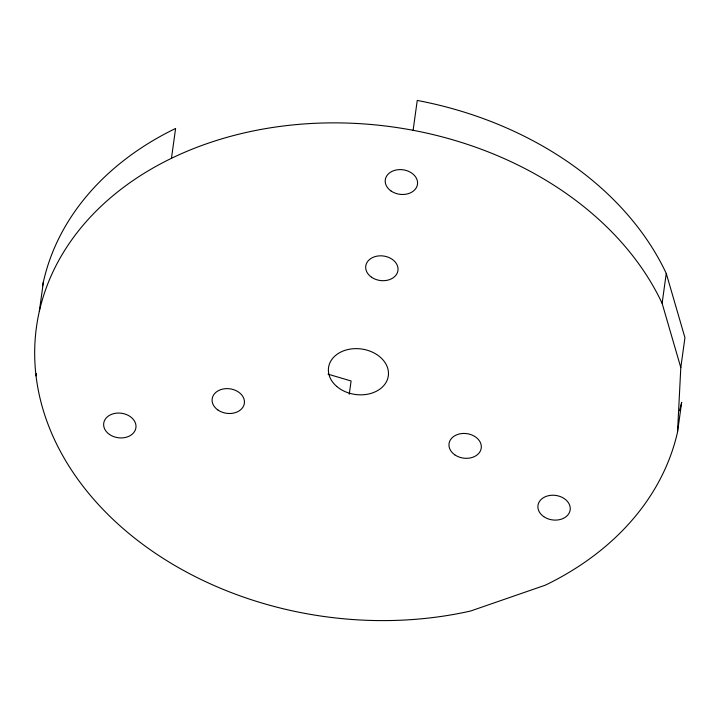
<?xml version="1.0" encoding="UTF-8"?>
<svg xmlns="http://www.w3.org/2000/svg" width="721" height="721" viewBox="0 0 721 721"><rect width="100%" height="100%" fill="white"/><g stroke="black" fill="none" stroke-linecap="round" stroke-linejoin="round"><path stroke-width="1.08" d="M680.804 367.575L662.112 303.316A325.045 247.168 7.9 0 0 246.231 132.457A325.045 247.168 7.9 0 0 54.742 440.161A325.045 247.168 7.9 0 0 470.624 611.011L545.4 585.146A325.045 247.168 7.9 0 0 677.524 432.113L680.804 367.575L684.95 337.698L666.258 273.439A325.045 247.168 7.9 0 0 417.252 100.435L413.106 130.303M39.331 311.355L43.476 281.478M36.05 375.893L36.356 373.685M171.454 158.323L175.6 128.455A325.045 247.168 7.9 0 0 42.548 285.813M349.252 394.252L351.091 380.976L328.028 374.154M662.112 303.316L666.258 273.439M677.524 432.113L681.669 402.246A325.045 247.168 7.9 0 1 679.543 410.718M336.689 386.393A30.183 22.955 7.9 0 0 387.276 379.877A30.183 22.955 7.9 0 0 351.316 348.937A30.183 22.955 7.9 0 0 336.689 386.393M543.733 516.615A16.25 12.356 7.9 0 0 570.032 510.684A16.25 12.356 7.9 0 0 548.465 495.706A16.25 12.356 7.9 0 0 543.733 516.615M454.798 454.825A16.25 12.356 7.9 0 0 481.096 448.904A16.25 12.356 7.9 0 0 459.538 433.916A16.25 12.356 7.9 0 0 454.798 454.825M109.475 434.439A16.25 12.356 7.9 0 0 135.773 428.517A16.25 12.356 7.9 0 0 114.206 413.53A16.25 12.356 7.9 0 0 109.475 434.439M217.931 410.006A16.25 12.356 7.9 0 0 244.23 404.075A16.25 12.356 7.9 0 0 222.663 389.097A16.25 12.356 7.9 0 0 217.931 410.006M391.043 190.984A16.25 12.356 7.9 0 0 417.342 185.063A16.25 12.356 7.9 0 0 395.775 170.075A16.25 12.356 7.9 0 0 391.043 190.984M371.513 277.206A16.25 12.356 7.9 0 0 397.812 271.285A16.25 12.356 7.9 0 0 376.254 256.297A16.25 12.356 7.9 0 0 371.513 277.206"/></g></svg>
